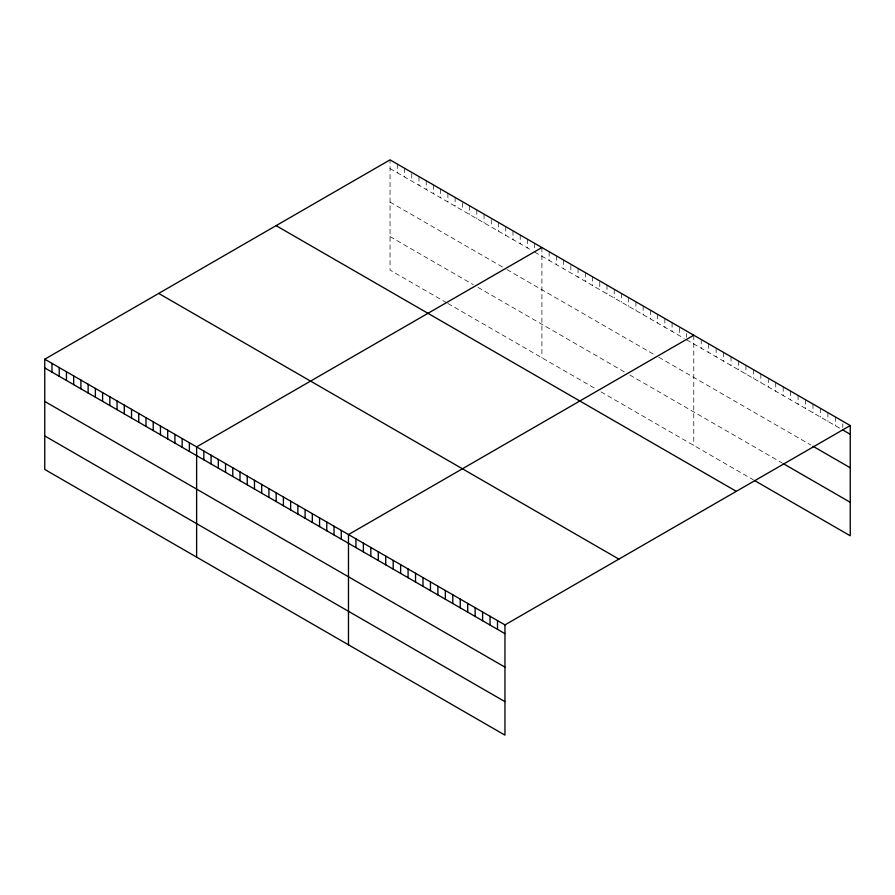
<?xml version="1.0" encoding="UTF-8"?>
<svg xmlns="http://www.w3.org/2000/svg" width="895" height="895" viewBox="0 0 895 895"><rect width="100%" height="100%" fill="white"/><g stroke="black" fill="none" stroke-linecap="round" stroke-linejoin="round"><path stroke-width="0.67" stroke-dasharray="4.47 3.36" d="M390.041 168.584L532.268 250.701M534.684 252.088L684.138 338.377M686.543 339.764L840.673 428.75M390.041 202.08L505.753 268.88M506.962 269.585L654.01 354.476M658.832 357.262L810.87 445.039M390.041 236.593L473.209 284.61M478.031 287.396L625.079 372.286M629.901 375.072L782.129 462.961M446.694 302.801L390.041 270.1L390.041 159.858M447.903 303.494L596.148 389.09M600.97 391.876L753.389 479.865M842.799 423.738L842.799 427.486M835.348 416.947L835.348 425.673M827.897 412.64L827.897 421.377M820.446 408.344L820.446 417.07M812.996 404.037L812.996 412.774M805.545 399.741L805.545 408.467M798.094 395.433L798.094 404.171M790.643 391.137L790.643 399.864M783.192 386.83L783.192 395.568M775.741 382.534L775.741 391.26M768.29 378.227L768.29 386.964M760.839 373.931L760.839 382.657M753.389 369.624L753.389 378.361M745.938 365.328L745.938 374.054M738.487 361.021L738.487 369.758M731.036 356.725L731.036 365.451M723.585 352.417L723.585 361.155M716.134 348.121L716.134 356.848M708.683 343.814L708.683 352.552M701.232 339.518L701.232 348.244M693.782 335.211L693.782 445.453M686.543 333.533L686.543 337.27M679.316 328.107L679.316 335.591M672.089 322.692L672.089 331.418M664.851 318.508L664.851 327.246M657.624 314.335L657.624 323.061M650.385 310.162L650.385 318.889M643.158 305.989L643.158 314.716M635.931 301.816L635.931 310.543M628.693 297.632L628.693 306.37M621.466 293.459L621.466 302.186M614.227 289.286L614.227 298.013M607 285.113L607 293.84M599.773 282.182L599.773 289.667M592.535 276.756L592.535 285.494M585.308 272.583L585.308 281.31M578.069 268.41L578.069 277.137M570.842 265.479L570.842 272.964M563.604 260.065L563.604 268.791M556.377 255.88L556.377 264.618M549.15 251.708L549.15 260.434M541.911 247.535L541.911 357.776M534.684 243.362L534.684 249.593M527.446 239.189L527.446 247.915M520.219 235.005L520.219 243.742M512.992 230.832L512.992 239.558M505.753 226.659L505.753 235.385M498.526 222.486L498.526 231.212M491.288 219.555L491.288 227.039M484.061 214.129L484.061 222.866M476.822 209.956L476.822 218.682M469.595 205.783L469.595 214.509M462.368 202.852L462.368 210.336M455.13 197.426L455.13 206.163M447.903 193.253L447.903 201.99M440.664 189.08L440.664 197.806M433.437 184.907L433.437 193.633M426.21 180.734L426.21 189.46M418.972 176.55L418.972 185.287M411.745 173.63L411.745 181.114M404.506 168.204L404.506 176.93M397.279 164.031L397.279 172.757"/><path stroke-width="1.34" d="M44.75 359.208L504.959 624.9L504.959 735.142L44.75 469.45L44.75 359.208L390.041 159.858L850.25 425.55L850.25 535.792L754.451 480.481M541.911 247.535L196.62 446.885L196.62 557.126M693.782 335.211L348.479 534.572L348.479 644.814M504.959 624.9L850.25 425.55M842.799 429.98L850.25 434.276M812.996 446.269L850.25 467.783M783.192 463.576L850.25 502.296M276.096 225.641L736.305 491.333M158.695 293.426L618.904 559.118M44.75 367.934L504.959 633.638M44.75 401.441L504.959 667.133M44.75 435.954L504.959 701.646M497.508 620.604L497.508 629.33M490.057 616.297L490.057 625.034M482.606 612.001L482.606 620.727M475.156 607.694L475.156 616.431M467.705 603.398L467.705 612.124M460.254 599.091L460.254 607.828M452.803 594.795L452.803 603.521M445.352 590.487L445.352 599.225M437.901 586.191L437.901 594.918M430.45 581.884L430.45 590.622M422.988 577.588L422.988 586.314M415.537 573.281L415.537 582.019M408.086 568.985L408.086 577.711M400.636 564.678L400.636 573.415M393.185 560.382L393.185 569.108M385.734 556.075L385.734 564.812M378.283 551.779L378.283 560.505M370.832 547.471L370.832 556.198M363.381 543.175L363.381 551.902M355.93 538.868L355.93 547.595M341.252 530.388L341.252 539.126M334.025 526.215L334.025 534.953M326.787 522.042L326.787 530.769M319.56 517.869L319.56 526.596M312.321 513.696L312.321 522.423M305.094 509.512L305.094 518.25M297.867 505.339L297.867 514.077M290.629 501.166L290.629 509.893M283.402 496.993L283.402 505.72M276.163 492.821L276.163 501.547M268.936 488.636L268.936 497.374M261.698 484.464L261.698 493.19M254.471 480.291L254.471 489.017M247.244 476.118L247.244 484.844M240.005 471.945L240.005 480.671M232.778 467.761L232.778 476.498M225.54 463.588L225.54 472.314M218.313 459.415L218.313 468.141M211.086 455.242L211.086 463.968M203.847 451.069L203.847 459.795M189.382 442.712L189.382 451.438M182.155 438.539L182.155 447.265M174.917 434.366L174.917 443.092M167.689 430.193L167.689 438.919M160.462 426.009L160.462 434.746M153.224 421.836L153.224 430.562M145.997 417.663L145.997 426.389M138.759 413.49L138.759 422.216M131.531 409.317L131.531 418.043M124.304 405.133L124.304 413.87M117.066 400.96L117.066 409.686M109.839 396.787L109.839 405.513M102.601 392.614L102.601 401.34M95.373 388.43L95.373 397.167M88.135 384.257L88.135 392.994M80.908 380.084L80.908 388.81M73.681 375.911L73.681 384.637M66.443 371.738L66.443 380.464M59.215 367.554L59.215 376.292M51.977 363.381L51.977 372.119"/></g></svg>
